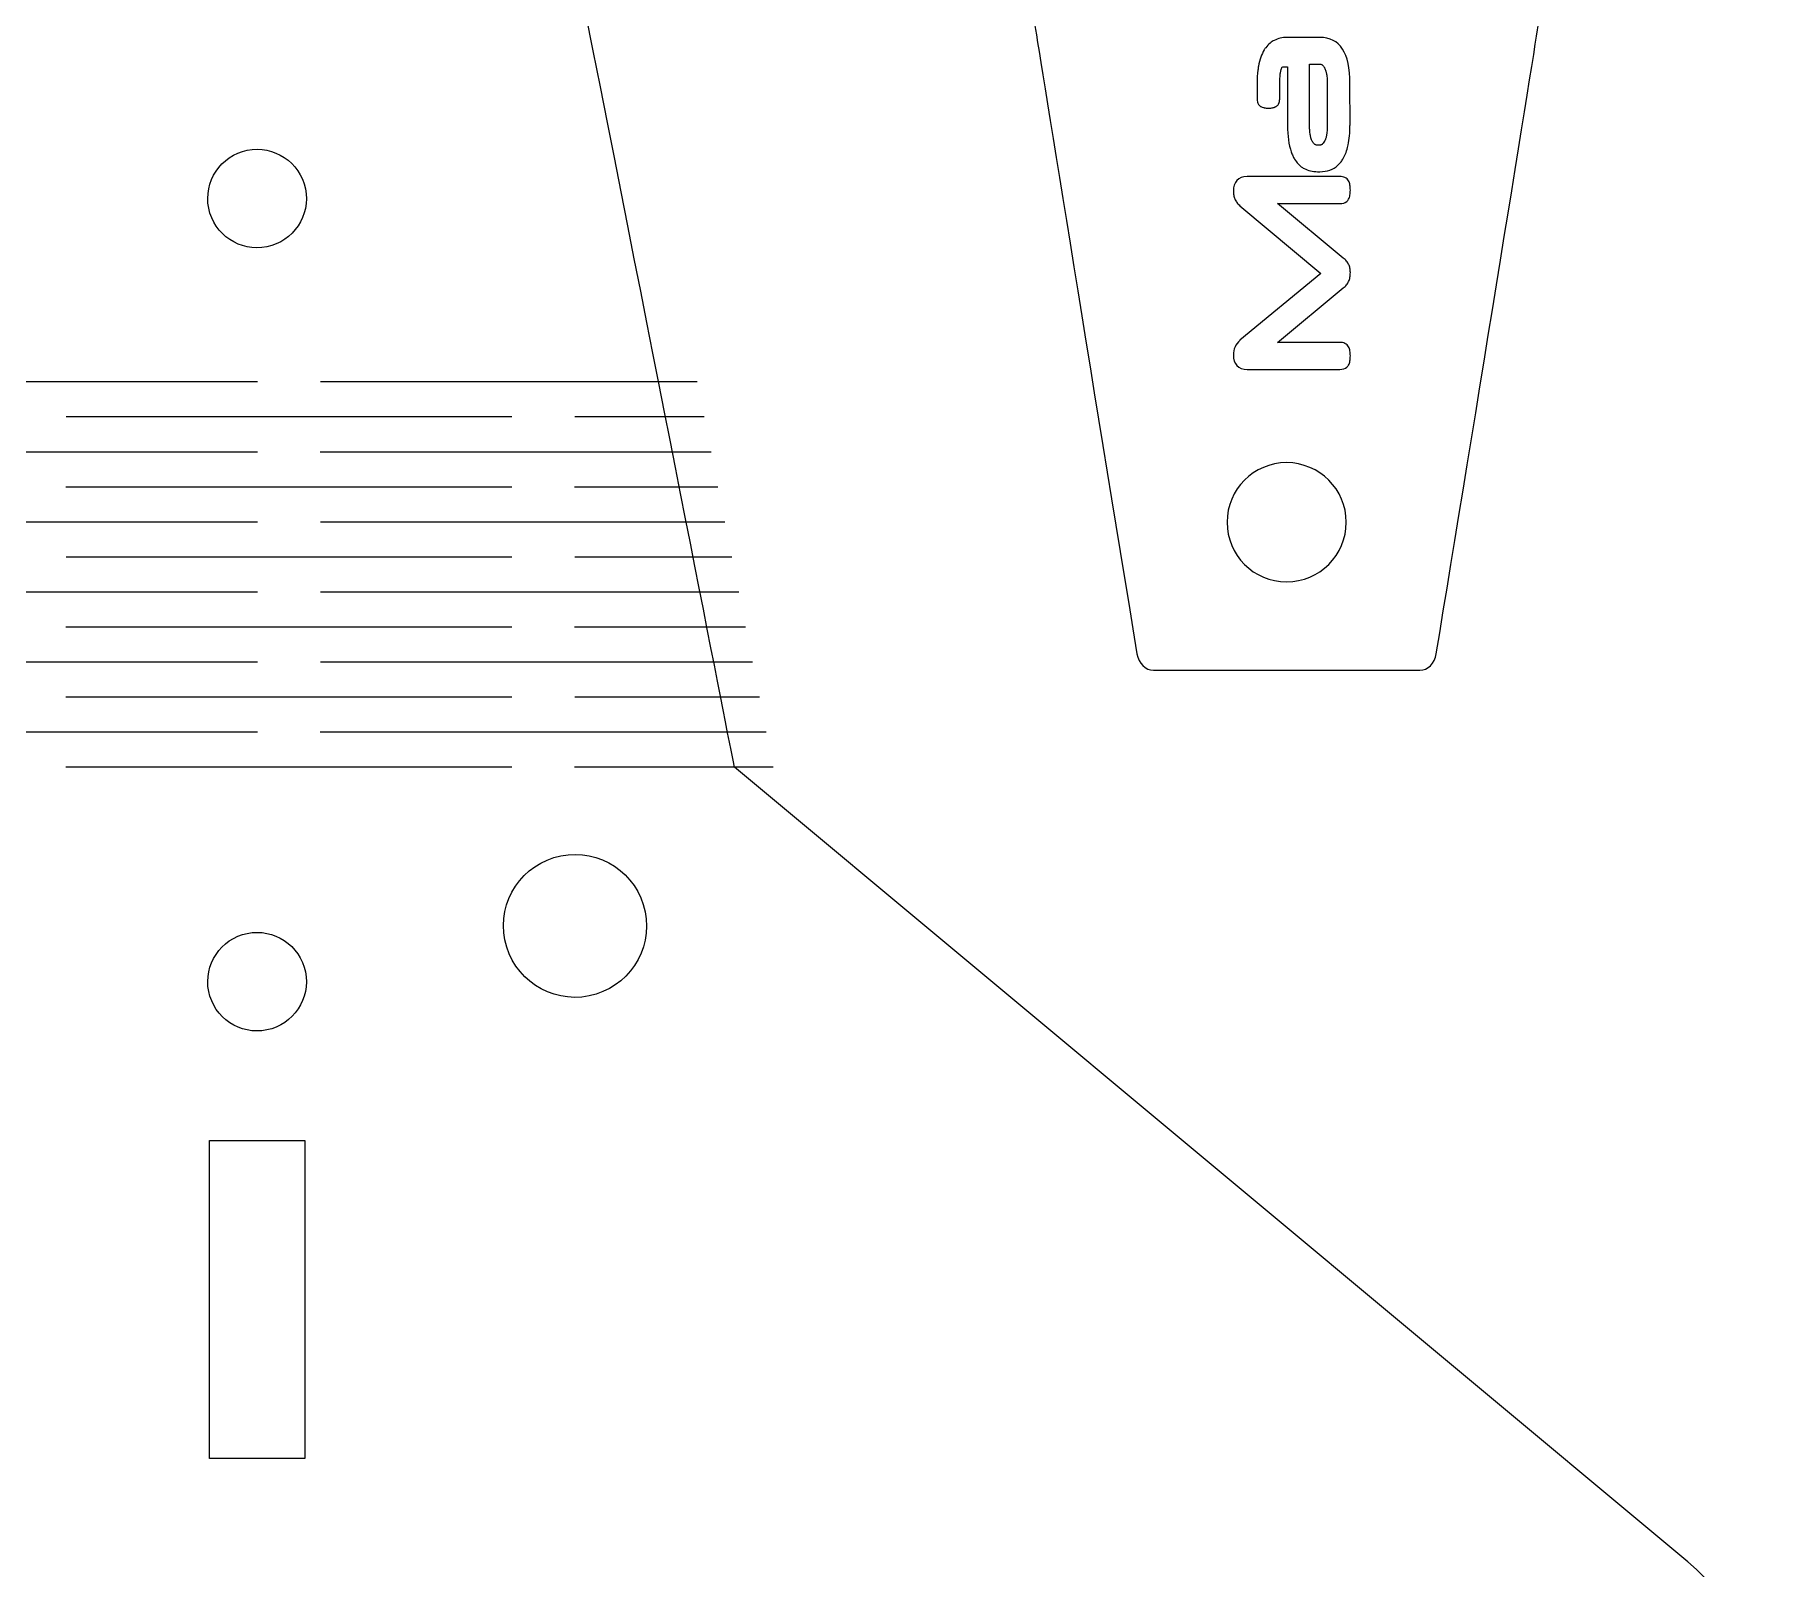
# Model space of a CAD drawing. Header units: inches. Extents: x -5.8 to 5.8, y -5.8 to 5.8.
# Drawn here: x 3.611 to 5.75, y 2.276 to 4.175 of the extents above; entities that cross this region are included whole.
import ezdxf

# ---------------------------------------------------------------- set-up
doc = ezdxf.new("R2010")
doc.units = ezdxf.units.IN
doc.header["$MEASUREMENT"] = 0
doc.layers.add('VIEW_HATCHES', color=7, linetype='Continuous')

msp = doc.modelspace()

# ---------------------------------------------------------------- linework, layer by layer
at = {"layer": 'VIEW_HATCHES', "color": 4, "lineweight": 5}
for points in [[(2.1138, 0.9065), (2.1138, 0.9065), (0.9333, 1.8903), (0.9333, 1.8903), (0.9333, 1.8903), (0.8749, 1.9389), (0.841, 2.0109), (0.841, 2.0869), (0.841, 2.0869), (0.8409, 2.1629), (0.875, 2.2353), (0.9333, 2.284), (0.9333, 2.284), (0.9333, 2.284), (2.1138, 3.2677), (2.1138, 3.2677), (2.1138, 3.2677), (2.1138, 3.2677), (2.1138, 3.2677), (2.1138, 3.2677), (2.1138, 3.2677), (2.12, 3.2983), (2.4253, 4.8512), (2.5938, 5.6868), (2.5938, 5.6868), (2.6012, 5.7236), (2.6335, 5.75), (2.671, 5.75), (2.671, 5.75), (2.671, 5.75), (3.92, 5.75), (3.92, 5.75), (3.92, 5.75), (3.9575, 5.75), (3.9898, 5.7235), (3.9972, 5.6868), (3.9972, 5.6868), (4.2007, 4.6773), (4.471, 3.2983), (4.4772, 3.2677), (4.4772, 3.2677), (4.4772, 3.2677), (4.4772, 3.2677), (4.4772, 3.2677), (4.4772, 3.2677), (4.4772, 3.2677), (5.6577, 2.284), (5.6577, 2.284), (5.6577, 2.284), (5.7161, 2.2354), (5.7499, 2.1633), (5.75, 2.0874), (5.75, 2.0874), (5.7501, 2.0114), (5.716, 1.939), (5.6577, 1.8903), (5.6577, 1.8903), (5.6577, 1.8903), (4.4772, 0.9065), (4.4772, 0.9065), (4.4772, 0.9065), (4.4772, 0.9065), (4.4772, 0.9065), (4.4772, 0.9065), (4.4772, 0.9065), (4.471, 0.8759), (4.1554, -0.7278), (3.9972, -1.5126), (3.9972, -1.5126), (3.9898, -1.5493), (3.9575, -1.5757), (3.92, -1.5757), (3.92, -1.5757), (3.92, -1.5757), (2.6709, -1.5757), (2.6709, -1.5757), (2.6709, -1.5757), (2.6335, -1.5757), (2.6012, -1.5493), (2.5938, -1.5126), (2.5938, -1.5126), (2.3902, -0.5031), (2.1199, 0.8759), (2.1138, 0.9065), (2.1138, 0.9065), (2.1138, 0.9065), (2.1138, 0.9065), (2.1138, 0.9065)], [(5.4729, 4.9496), (5.4729, 4.9496), (5.7256, 4.6324), (5.7256, 4.6324), (5.7256, 4.6324), (5.7411, 4.6167), (5.75, 4.5935), (5.75, 4.5689), (5.75, 4.5689), (5.75, 4.5444), (5.741, 4.5211), (5.7256, 4.5054), (5.7256, 4.5054), (5.7256, 4.5054), (5.4729, 4.1882), (5.4729, 4.1882), (5.4729, 4.1882), (5.4729, 4.1882), (5.4729, 4.1882), (5.4729, 4.1882), (5.4729, 4.1882), (5.4713, 4.1783), (5.3907, 3.6776), (5.3462, 3.4082), (5.3462, 3.4082), (5.3442, 3.3963), (5.3357, 3.3878), (5.3258, 3.3878), (5.3258, 3.3878), (5.3258, 3.3878), (4.996, 3.3878), (4.996, 3.3878), (4.996, 3.3878), (4.9861, 3.3878), (4.9776, 3.3964), (4.9756, 3.4082), (4.9756, 3.4082), (4.9219, 3.7337), (4.8505, 4.1784), (4.8489, 4.1882), (4.8489, 4.1882), (4.8489, 4.1882), (4.8489, 4.1882), (4.8489, 4.1882), (4.8489, 4.1882), (4.8489, 4.1882), (4.5968, 4.5054), (4.5968, 4.5054), (4.5968, 4.5054), (4.5814, 4.5211), (4.5725, 4.5443), (4.5724, 4.5689), (4.5724, 4.5689), (4.5724, 4.5934), (4.5814, 4.6167), (4.5968, 4.6324), (4.5968, 4.6324), (4.5968, 4.6324), (4.8489, 4.9496), (4.8489, 4.9496), (4.8489, 4.9496), (4.8489, 4.9496), (4.8489, 4.9496), (4.8489, 4.9496), (4.8489, 4.9496), (4.8505, 4.9595), (4.9339, 5.4766), (4.9756, 5.7296), (4.9756, 5.7296), (4.9776, 5.7415), (4.9861, 5.75), (4.996, 5.75), (4.996, 5.75), (4.996, 5.75), (5.3258, 5.75), (5.3258, 5.75), (5.3258, 5.75), (5.3357, 5.75), (5.3442, 5.7414), (5.3462, 5.7296), (5.3462, 5.7296), (5.3999, 5.4041), (5.4713, 4.9594), (5.4729, 4.9496), (5.4729, 4.9496), (5.4729, 4.9496), (5.4729, 4.9496), (5.4729, 4.9496)]]:
    msp.add_open_spline(points, degree=3, knots=[0, 0, 0, 0, 0.045455, 0.045455, 0.045455, 0.045455, 0.090909, 0.090909, 0.090909, 0.090909, 0.136364, 0.136364, 0.136364, 0.136364, 0.181818, 0.181818, 0.181818, 0.181818, 0.227273, 0.227273, 0.227273, 0.227273, 0.272727, 0.272727, 0.272727, 0.272727, 0.318182, 0.318182, 0.318182, 0.318182, 0.363636, 0.363636, 0.363636, 0.363636, 0.409091, 0.409091, 0.409091, 0.409091, 0.454545, 0.454545, 0.454545, 0.454545, 0.5, 0.5, 0.5, 0.5, 0.545455, 0.545455, 0.545455, 0.545455, 0.590909, 0.590909, 0.590909, 0.590909, 0.636364, 0.636364, 0.636364, 0.636364, 0.681818, 0.681818, 0.681818, 0.681818, 0.727273, 0.727273, 0.727273, 0.727273, 0.772727, 0.772727, 0.772727, 0.772727, 0.818182, 0.818182, 0.818182, 0.818182, 0.863636, 0.863636, 0.863636, 0.863636, 0.909091, 0.909091, 0.909091, 0.909091, 0.954545, 0.954545, 0.954545, 0.954545, 1, 1, 1, 1], dxfattribs=at)
at = {"layer": 'VIEW_HATCHES', "color": 3, "lineweight": 5}
for points, knots in [([(5.2393, 4.0625), (5.2393, 4.0534), (5.2386, 4.0453), (5.2371, 4.0384), (5.2371, 4.0384), (5.2369, 4.0372), (5.2366, 4.0361), (5.2364, 4.035), (5.2364, 4.035), (5.2349, 4.0295), (5.233, 4.0247), (5.2305, 4.0207), (5.2305, 4.0207), (5.2305, 4.0207), (5.2305, 4.0206), (5.2305, 4.0206), (5.2305, 4.0206), (5.2305, 4.0206), (5.2305, 4.0206), (5.2305, 4.0206), (5.2305, 4.0206), (5.2296, 4.0192), (5.2287, 4.0179), (5.2277, 4.0166), (5.2277, 4.0166), (5.2267, 4.0154), (5.2256, 4.0143), (5.2245, 4.0132), (5.2245, 4.0132), (5.2245, 4.0132), (5.2245, 4.0132), (5.2245, 4.0132), (5.2245, 4.0132), (5.2186, 4.0079), (5.2112, 4.0052), (5.2022, 4.0052), (5.2022, 4.0052), (5.2022, 4.0052), (5.2019, 4.0052), (5.2019, 4.0052), (5.2019, 4.0052), (5.2019, 4.0052), (5.2019, 4.0052), (5.2019, 4.0052), (5.2019, 4.0052), (5.2019, 4.0052), (5.1995, 4.0052), (5.1995, 4.0052), (5.1995, 4.0052), (5.1995, 4.0052), (5.1995, 4.0052), (5.1995, 4.0052), (5.1995, 4.0052), (5.1995, 4.0052), (5.1992, 4.0052), (5.1992, 4.0052), (5.1992, 4.0052), (5.1992, 4.0052), (5.1992, 4.0052), (5.1992, 4.0052), (5.1992, 4.0052), (5.1992, 4.0052), (5.1992, 4.0052), (5.1992, 4.0052), (5.1992, 4.0052), (5.1929, 4.0052), (5.1874, 4.0065), (5.1827, 4.0091), (5.1827, 4.0091), (5.1819, 4.0095), (5.1811, 4.0099), (5.1804, 4.0104), (5.1804, 4.0104), (5.1767, 4.0129), (5.1735, 4.0163), (5.1708, 4.0206), (5.1708, 4.0206), (5.1708, 4.0206), (5.1708, 4.0206), (5.1708, 4.0206), (5.1708, 4.0206), (5.1708, 4.0206), (5.1708, 4.0207), (5.1708, 4.0207), (5.1708, 4.0207), (5.17, 4.022), (5.1692, 4.0234), (5.1685, 4.025), (5.1685, 4.025), (5.1685, 4.025), (5.1685, 4.025), (5.1685, 4.025), (5.1685, 4.025), (5.1678, 4.0265), (5.1672, 4.0281), (5.1666, 4.0298), (5.1666, 4.0298), (5.1636, 4.0384), (5.162, 4.0493), (5.162, 4.0625), (5.162, 4.0625), (5.162, 4.0625), (5.162, 4.0625), (5.162, 4.0625), (5.162, 4.0625), (5.162, 4.0625), (5.162, 4.0628), (5.162, 4.0628), (5.162, 4.0628), (5.162, 4.0628), (5.162, 4.1352), (5.162, 4.1352), (5.162, 4.1352), (5.162, 4.1352), (5.1564, 4.1352), (5.1564, 4.1352), (5.1564, 4.1352), (5.1564, 4.1352), (5.1564, 4.1352), (5.1564, 4.1352), (5.1564, 4.1352), (5.1564, 4.1352), (5.1564, 4.1352), (5.1564, 4.1352), (5.1564, 4.1352), (5.1563, 4.1352), (5.1563, 4.1352), (5.1563, 4.1351), (5.1563, 4.1351), (5.1562, 4.1351), (5.1561, 4.1351), (5.1561, 4.135), (5.1561, 4.135), (5.1561, 4.135), (5.1561, 4.135), (5.1561, 4.135), (5.1561, 4.135), (5.1557, 4.1348), (5.1552, 4.1344), (5.1551, 4.1342), (5.1551, 4.1342), (5.1551, 4.1342), (5.155, 4.134), (5.155, 4.134), (5.155, 4.134), (5.155, 4.134), (5.155, 4.134), (5.155, 4.134), (5.155, 4.134), (5.155, 4.134), (5.155, 4.1339), (5.155, 4.1339), (5.155, 4.1339), (5.155, 4.1339), (5.155, 4.1339), (5.155, 4.1339), (5.155, 4.1339), (5.155, 4.1339), (5.1549, 4.1337), (5.1549, 4.1337), (5.1549, 4.1337), (5.1549, 4.1337), (5.1549, 4.1337), (5.1549, 4.1337), (5.1549, 4.1337), (5.1547, 4.1333), (5.1546, 4.1329), (5.1544, 4.1325), (5.1544, 4.1325), (5.1544, 4.1325), (5.1544, 4.1325), (5.1544, 4.1325), (5.1544, 4.1325), (5.1544, 4.1325), (5.1544, 4.1324), (5.1544, 4.1324), (5.1544, 4.1324), (5.1544, 4.1324), (5.1544, 4.1324), (5.1544, 4.1324), (5.1544, 4.1324), (5.1544, 4.1324), (5.1543, 4.1322), (5.1543, 4.1322), (5.1543, 4.1322), (5.1543, 4.1322), (5.1543, 4.1319), (5.1543, 4.1319), (5.1543, 4.1319), (5.1541, 4.1315), (5.154, 4.1309), (5.1538, 4.1303), (5.1538, 4.1303), (5.1538, 4.1303), (5.1538, 4.1303), (5.1538, 4.1303), (5.1538, 4.1303), (5.1537, 4.1297), (5.1536, 4.1291), (5.1534, 4.1284), (5.1534, 4.1284), (5.1533, 4.1278), (5.1532, 4.1271), (5.1531, 4.1264), (5.1531, 4.1264), (5.1526, 4.1227), (5.1524, 4.1183), (5.1524, 4.1131), (5.1524, 4.1131), (5.1524, 4.1131), (5.1524, 4.0954), (5.1524, 4.0954), (5.1524, 4.0954), (5.1524, 4.0954), (5.1524, 4.0951), (5.1524, 4.0951), (5.1524, 4.0951), (5.1524, 4.0951), (5.1524, 4.0951), (5.1524, 4.0951), (5.1524, 4.0951), (5.1523, 4.093), (5.1519, 4.0911), (5.1512, 4.0896), (5.1512, 4.0896), (5.1512, 4.0896), (5.1512, 4.0896), (5.1512, 4.0896), (5.1512, 4.0896), (5.1511, 4.0893), (5.1509, 4.0891), (5.1508, 4.0888), (5.1508, 4.0888), (5.1508, 4.0888), (5.1508, 4.0888), (5.1508, 4.0888), (5.1508, 4.0888), (5.1501, 4.0877), (5.1492, 4.0867), (5.148, 4.086), (5.148, 4.086), (5.148, 4.086), (5.148, 4.086), (5.148, 4.086), (5.148, 4.086), (5.148, 4.086), (5.1477, 4.0859), (5.1477, 4.0859), (5.1477, 4.0859), (5.1477, 4.0859), (5.1477, 4.0858), (5.1477, 4.0858), (5.1477, 4.0858), (5.1477, 4.0858), (5.1477, 4.0858), (5.1477, 4.0858), (5.1477, 4.0858), (5.1477, 4.0858), (5.1477, 4.0858), (5.1477, 4.0858), (5.1477, 4.0858), (5.1477, 4.0858), (5.1475, 4.0857), (5.1475, 4.0857), (5.1475, 4.0857), (5.1475, 4.0857), (5.1475, 4.0857), (5.1475, 4.0857), (5.1475, 4.0857), (5.1475, 4.0857), (5.1475, 4.0857), (5.1475, 4.0857), (5.1475, 4.0857), (5.1475, 4.0857), (5.1473, 4.0856), (5.1473, 4.0856), (5.1473, 4.0856), (5.1473, 4.0856), (5.1473, 4.0856), (5.1473, 4.0856), (5.1473, 4.0856), (5.147, 4.0855), (5.1467, 4.0854), (5.1465, 4.0853), (5.1465, 4.0853), (5.1465, 4.0853), (5.1465, 4.0853), (5.1465, 4.0853), (5.1465, 4.0853), (5.1465, 4.0853), (5.1465, 4.0852), (5.1465, 4.0852), (5.1465, 4.0852), (5.1465, 4.0852), (5.1465, 4.0852), (5.1465, 4.0852), (5.1465, 4.0852), (5.1465, 4.0852), (5.1464, 4.0852), (5.1464, 4.0852), (5.1464, 4.0852), (5.1464, 4.0852), (5.1463, 4.0852), (5.1463, 4.0852), (5.1463, 4.0852), (5.1463, 4.0852), (5.1462, 4.0851), (5.1462, 4.0851), (5.1462, 4.0851), (5.1462, 4.0851), (5.1462, 4.0851), (5.1462, 4.0851), (5.1462, 4.0851), (5.1459, 4.085), (5.1456, 4.0849), (5.1453, 4.0848), (5.1453, 4.0848), (5.1453, 4.0848), (5.1453, 4.0848), (5.1453, 4.0848), (5.1453, 4.0848), (5.1453, 4.0848), (5.1453, 4.0848), (5.1453, 4.0848), (5.1453, 4.0848), (5.1453, 4.0848), (5.1453, 4.0848), (5.1453, 4.0848), (5.1453, 4.0848), (5.145, 4.0847), (5.1447, 4.0846), (5.1444, 4.0846), (5.1444, 4.0846), (5.1442, 4.0845), (5.1439, 4.0844), (5.1436, 4.0844), (5.1436, 4.0844), (5.1421, 4.0841), (5.1404, 4.0839), (5.1384, 4.0839), (5.1384, 4.0839), (5.1384, 4.0839), (5.1384, 4.0839), (5.1384, 4.0839), (5.1384, 4.0839), (5.1384, 4.0839), (5.1384, 4.0839), (5.1384, 4.0839), (5.1384, 4.0839), (5.1364, 4.0839), (5.1346, 4.0841), (5.1331, 4.0844), (5.1331, 4.0844), (5.1328, 4.0845), (5.1325, 4.0845), (5.1323, 4.0846), (5.1323, 4.0846), (5.131, 4.0849), (5.1299, 4.0853), (5.129, 4.0858), (5.129, 4.0858), (5.129, 4.0858), (5.129, 4.0858), (5.129, 4.0858), (5.129, 4.0858), (5.129, 4.0858), (5.129, 4.0858), (5.129, 4.0858), (5.129, 4.0858), (5.1287, 4.086), (5.1285, 4.0861), (5.1283, 4.0863), (5.1283, 4.0863), (5.1281, 4.0864), (5.1279, 4.0866), (5.1277, 4.0868), (5.1277, 4.0868), (5.1277, 4.0868), (5.1277, 4.0868), (5.1277, 4.0868), (5.1277, 4.0868), (5.1266, 4.0876), (5.1258, 4.0888), (5.1252, 4.0901), (5.1252, 4.0901), (5.1252, 4.0901), (5.1252, 4.0901), (5.1252, 4.0901), (5.1252, 4.0901), (5.1252, 4.0901), (5.1252, 4.0901), (5.1252, 4.0901), (5.1252, 4.0901), (5.1252, 4.0904), (5.1251, 4.0906), (5.125, 4.0908), (5.125, 4.0908), (5.1249, 4.091), (5.1249, 4.0912), (5.1248, 4.0915), (5.1248, 4.0915), (5.1245, 4.0926), (5.1243, 4.0938), (5.1243, 4.0951), (5.1243, 4.0951), (5.1243, 4.0951), (5.1243, 4.0951), (5.1243, 4.0951), (5.1243, 4.0951), (5.1243, 4.0951), (5.1243, 4.0954), (5.1243, 4.0954), (5.1243, 4.0954), (5.1243, 4.0954), (5.1243, 4.1138), (5.1243, 4.1138), (5.1243, 4.1138), (5.1243, 4.1138), (5.1243, 4.1138), (5.1243, 4.1138), (5.1243, 4.1138), (5.1243, 4.1138), (5.1243, 4.1141), (5.1243, 4.1141), (5.1243, 4.1141), (5.1243, 4.1141), (5.1243, 4.1141), (5.1243, 4.1141), (5.1243, 4.1141), (5.1243, 4.1202), (5.1247, 4.1258), (5.1253, 4.1309), (5.1253, 4.1309), (5.1255, 4.1326), (5.1258, 4.1342), (5.126, 4.1358), (5.126, 4.1358), (5.1275, 4.1439), (5.1299, 4.1506), (5.1331, 4.156), (5.1331, 4.156), (5.1331, 4.156), (5.1331, 4.156), (5.1331, 4.156), (5.1331, 4.156), (5.1331, 4.156), (5.1331, 4.156), (5.1331, 4.156), (5.1331, 4.156), (5.1334, 4.1565), (5.1337, 4.1569), (5.134, 4.1574), (5.134, 4.1574), (5.1343, 4.1578), (5.1347, 4.1583), (5.135, 4.1587), (5.135, 4.1587), (5.1366, 4.1609), (5.1385, 4.1628), (5.1405, 4.1645), (5.1405, 4.1645), (5.1405, 4.1645), (5.1405, 4.1645), (5.1405, 4.1645), (5.1405, 4.1645), (5.1405, 4.1645), (5.1405, 4.1645), (5.1405, 4.1645), (5.1405, 4.1645), (5.1405, 4.1645), (5.1405, 4.1645), (5.1405, 4.1645), (5.1405, 4.1645), (5.1413, 4.1651), (5.1421, 4.1657), (5.143, 4.1663), (5.143, 4.1663), (5.1438, 4.1669), (5.1447, 4.1674), (5.1456, 4.1678), (5.1456, 4.1678), (5.1502, 4.1702), (5.1555, 4.1714), (5.1615, 4.1714), (5.1615, 4.1714), (5.1615, 4.1714), (5.2022, 4.1714), (5.2022, 4.1714), (5.2022, 4.1714), (5.2269, 4.1714), (5.2393, 4.1523), (5.2393, 4.1141), (5.2393, 4.1141), (5.2393, 4.1141), (5.2393, 4.1141), (5.2393, 4.1141), (5.2393, 4.1141), (5.2393, 4.1141), (5.2393, 4.1138), (5.2393, 4.1138), (5.2393, 4.1138), (5.2393, 4.1138), (5.2394, 4.0628), (5.2394, 4.0628), (5.2394, 4.0628), (5.2394, 4.0628), (5.2394, 4.0625), (5.2394, 4.0625), (5.2394, 4.0625), (5.2394, 4.0625), (5.2393, 4.0625), (5.2393, 4.0625)], [0, 0, 0, 0, 0.007812, 0.007812, 0.007812, 0.007812, 0.015625, 0.015625, 0.015625, 0.015625, 0.023438, 0.023438, 0.023438, 0.023438, 0.03125, 0.03125, 0.03125, 0.03125, 0.039062, 0.039062, 0.039062, 0.039062, 0.046875, 0.046875, 0.046875, 0.046875, 0.054688, 0.054688, 0.054688, 0.054688, 0.0625, 0.0625, 0.0625, 0.0625, 0.070312, 0.070312, 0.070312, 0.070312, 0.078125, 0.078125, 0.078125, 0.078125, 0.085938, 0.085938, 0.085938, 0.085938, 0.09375, 0.09375, 0.09375, 0.09375, 0.101562, 0.101562, 0.101562, 0.101562, 0.109375, 0.109375, 0.109375, 0.109375, 0.117188, 0.117188, 0.117188, 0.117188, 0.125, 0.125, 0.125, 0.125, 0.132812, 0.132812, 0.132812, 0.132812, 0.140625, 0.140625, 0.140625, 0.140625, 0.148438, 0.148438, 0.148438, 0.148438, 0.15625, 0.15625, 0.15625, 0.15625, 0.164062, 0.164062, 0.164062, 0.164062, 0.171875, 0.171875, 0.171875, 0.171875, 0.179688, 0.179688, 0.179688, 0.179688, 0.1875, 0.1875, 0.1875, 0.1875, 0.195312, 0.195312, 0.195312, 0.195312, 0.203125, 0.203125, 0.203125, 0.203125, 0.210938, 0.210938, 0.210938, 0.210938, 0.21875, 0.21875, 0.21875, 0.21875, 0.226562, 0.226562, 0.226562, 0.226562, 0.234375, 0.234375, 0.234375, 0.234375, 0.242188, 0.242188, 0.242188, 0.242188, 0.25, 0.25, 0.25, 0.25, 0.257812, 0.257812, 0.257812, 0.257812, 0.265625, 0.265625, 0.265625, 0.265625, 0.273438, 0.273438, 0.273438, 0.273438, 0.28125, 0.28125, 0.28125, 0.28125, 0.289062, 0.289062, 0.289062, 0.289062, 0.296875, 0.296875, 0.296875, 0.296875, 0.304688, 0.304688, 0.304688, 0.304688, 0.3125, 0.3125, 0.3125, 0.3125, 0.320312, 0.320312, 0.320312, 0.320312, 0.328125, 0.328125, 0.328125, 0.328125, 0.335938, 0.335938, 0.335938, 0.335938, 0.34375, 0.34375, 0.34375, 0.34375, 0.351562, 0.351562, 0.351562, 0.351562, 0.359375, 0.359375, 0.359375, 0.359375, 0.367188, 0.367188, 0.367188, 0.367188, 0.375, 0.375, 0.375, 0.375, 0.382812, 0.382812, 0.382812, 0.382812, 0.390625, 0.390625, 0.390625, 0.390625, 0.398438, 0.398438, 0.398438, 0.398438, 0.40625, 0.40625, 0.40625, 0.40625, 0.414062, 0.414062, 0.414062, 0.414062, 0.421875, 0.421875, 0.421875, 0.421875, 0.429688, 0.429688, 0.429688, 0.429688, 0.4375, 0.4375, 0.4375, 0.4375, 0.445312, 0.445312, 0.445312, 0.445312, 0.453125, 0.453125, 0.453125, 0.453125, 0.460938, 0.460938, 0.460938, 0.460938, 0.46875, 0.46875, 0.46875, 0.46875, 0.476562, 0.476562, 0.476562, 0.476562, 0.484375, 0.484375, 0.484375, 0.484375, 0.492188, 0.492188, 0.492188, 0.492188, 0.5, 0.5, 0.5, 0.5, 0.507812, 0.507812, 0.507812, 0.507812, 0.515625, 0.515625, 0.515625, 0.515625, 0.523438, 0.523438, 0.523438, 0.523438, 0.53125, 0.53125, 0.53125, 0.53125, 0.539062, 0.539062, 0.539062, 0.539062, 0.546875, 0.546875, 0.546875, 0.546875, 0.554688, 0.554688, 0.554688, 0.554688, 0.5625, 0.5625, 0.5625, 0.5625, 0.570312, 0.570312, 0.570312, 0.570312, 0.578125, 0.578125, 0.578125, 0.578125, 0.585938, 0.585938, 0.585938, 0.585938, 0.59375, 0.59375, 0.59375, 0.59375, 0.601562, 0.601562, 0.601562, 0.601562, 0.609375, 0.609375, 0.609375, 0.609375, 0.617188, 0.617188, 0.617188, 0.617188, 0.625, 0.625, 0.625, 0.625, 0.632812, 0.632812, 0.632812, 0.632812, 0.640625, 0.640625, 0.640625, 0.640625, 0.648438, 0.648438, 0.648438, 0.648438, 0.65625, 0.65625, 0.65625, 0.65625, 0.664062, 0.664062, 0.664062, 0.664062, 0.671875, 0.671875, 0.671875, 0.671875, 0.679688, 0.679688, 0.679688, 0.679688, 0.6875, 0.6875, 0.6875, 0.6875, 0.695312, 0.695312, 0.695312, 0.695312, 0.703125, 0.703125, 0.703125, 0.703125, 0.710938, 0.710938, 0.710938, 0.710938, 0.71875, 0.71875, 0.71875, 0.71875, 0.726562, 0.726562, 0.726562, 0.726562, 0.734375, 0.734375, 0.734375, 0.734375, 0.742188, 0.742188, 0.742188, 0.742188, 0.75, 0.75, 0.75, 0.75, 0.757812, 0.757812, 0.757812, 0.757812, 0.765625, 0.765625, 0.765625, 0.765625, 0.773438, 0.773438, 0.773438, 0.773438, 0.78125, 0.78125, 0.78125, 0.78125, 0.789062, 0.789062, 0.789062, 0.789062, 0.796875, 0.796875, 0.796875, 0.796875, 0.804688, 0.804688, 0.804688, 0.804688, 0.8125, 0.8125, 0.8125, 0.8125, 0.820312, 0.820312, 0.820312, 0.820312, 0.828125, 0.828125, 0.828125, 0.828125, 0.835938, 0.835938, 0.835938, 0.835938, 0.84375, 0.84375, 0.84375, 0.84375, 0.851562, 0.851562, 0.851562, 0.851562, 0.859375, 0.859375, 0.859375, 0.859375, 0.867188, 0.867188, 0.867188, 0.867188, 0.875, 0.875, 0.875, 0.875, 0.882812, 0.882812, 0.882812, 0.882812, 0.890625, 0.890625, 0.890625, 0.890625, 0.898438, 0.898438, 0.898438, 0.898438, 0.90625, 0.90625, 0.90625, 0.90625, 0.914062, 0.914062, 0.914062, 0.914062, 0.921875, 0.921875, 0.921875, 0.921875, 0.929688, 0.929688, 0.929688, 0.929688, 0.9375, 0.9375, 0.9375, 0.9375, 0.945312, 0.945312, 0.945312, 0.945312, 0.953125, 0.953125, 0.953125, 0.953125, 0.960938, 0.960938, 0.960938, 0.960938, 0.96875, 0.96875, 0.96875, 0.96875, 0.976562, 0.976562, 0.976562, 0.976562, 0.984375, 0.984375, 0.984375, 0.984375, 0.992188, 0.992188, 0.992188, 0.992188, 1, 1, 1, 1]), ([(5.2113, 4.1131), (5.2113, 4.1131), (5.2113, 4.1131), (5.2113, 4.1131), (5.2113, 4.1131), (5.2113, 4.1131), (5.2113, 4.1134), (5.2113, 4.1134), (5.2113, 4.1134), (5.2113, 4.1134), (5.2113, 4.1134), (5.2113, 4.1134), (5.2113, 4.1134), (5.2113, 4.1153), (5.2112, 4.117), (5.2111, 4.1187), (5.2111, 4.1187), (5.2111, 4.1187), (5.2111, 4.1187), (5.2111, 4.1187), (5.2111, 4.1187), (5.2111, 4.1191), (5.2111, 4.1196), (5.2111, 4.12), (5.2111, 4.12), (5.2109, 4.1221), (5.2107, 4.1241), (5.2103, 4.1259), (5.2103, 4.1259), (5.2103, 4.1259), (5.2103, 4.1259), (5.2103, 4.1259), (5.2103, 4.1259), (5.2103, 4.1259), (5.2103, 4.1261), (5.2103, 4.1261), (5.2103, 4.1261), (5.2103, 4.1261), (5.2103, 4.1264), (5.2103, 4.1264), (5.2103, 4.1264), (5.2102, 4.1268), (5.2101, 4.1271), (5.21, 4.1275), (5.21, 4.1275), (5.21, 4.1275), (5.21, 4.1275), (5.21, 4.1275), (5.21, 4.1275), (5.21, 4.1275), (5.21, 4.1275), (5.21, 4.1275), (5.21, 4.1275), (5.21, 4.1275), (5.21, 4.1275), (5.21, 4.1275), (5.21, 4.1275), (5.2099, 4.1279), (5.2099, 4.1282), (5.2098, 4.1286), (5.2098, 4.1286), (5.2097, 4.1289), (5.2096, 4.1292), (5.2095, 4.1296), (5.2095, 4.1296), (5.209, 4.1312), (5.2085, 4.1326), (5.2079, 4.1337), (5.2079, 4.1337), (5.2079, 4.1337), (5.2079, 4.1337), (5.2079, 4.1337), (5.2079, 4.1337), (5.2079, 4.1337), (5.2079, 4.1337), (5.2079, 4.1337), (5.2079, 4.1337), (5.2077, 4.1339), (5.2076, 4.1342), (5.2074, 4.1344), (5.2074, 4.1344), (5.2073, 4.1347), (5.2071, 4.1349), (5.207, 4.1351), (5.207, 4.1351), (5.2062, 4.1362), (5.2055, 4.137), (5.2047, 4.1376), (5.2047, 4.1376), (5.2047, 4.1376), (5.2044, 4.1378), (5.2044, 4.1378), (5.2044, 4.1378), (5.2044, 4.1378), (5.2043, 4.1379), (5.2043, 4.1379), (5.2043, 4.1379), (5.2042, 4.1379), (5.2041, 4.138), (5.204, 4.138), (5.204, 4.138), (5.2034, 4.1383), (5.2028, 4.1385), (5.2022, 4.1385), (5.2022, 4.1385), (5.2022, 4.1385), (5.1893, 4.1385), (5.1893, 4.1385), (5.1893, 4.1385), (5.1893, 4.1385), (5.1893, 4.0636), (5.1893, 4.0636), (5.1893, 4.0636), (5.1893, 4.0636), (5.1893, 4.0635), (5.1893, 4.0635), (5.1893, 4.0635), (5.1893, 4.0635), (5.1893, 4.0632), (5.1893, 4.0632), (5.1893, 4.0632), (5.1893, 4.0632), (5.1893, 4.0632), (5.1893, 4.0632), (5.1893, 4.0632), (5.1893, 4.0614), (5.1894, 4.0596), (5.1894, 4.0579), (5.1894, 4.0579), (5.1895, 4.0575), (5.1895, 4.0571), (5.1895, 4.0566), (5.1895, 4.0566), (5.1897, 4.0545), (5.1899, 4.0525), (5.1902, 4.0507), (5.1902, 4.0507), (5.1902, 4.0507), (5.1902, 4.0507), (5.1902, 4.0507), (5.1902, 4.0507), (5.1902, 4.0507), (5.1903, 4.0505), (5.1903, 4.0505), (5.1903, 4.0505), (5.1903, 4.0505), (5.1903, 4.0505), (5.1903, 4.0505), (5.1903, 4.0505), (5.1903, 4.0505), (5.1903, 4.0502), (5.1903, 4.0502), (5.1903, 4.0502), (5.1904, 4.0498), (5.1905, 4.0495), (5.1905, 4.0491), (5.1905, 4.0491), (5.1905, 4.0491), (5.1905, 4.0491), (5.1905, 4.0491), (5.1905, 4.0491), (5.1906, 4.0487), (5.1907, 4.0484), (5.1908, 4.0481), (5.1908, 4.0481), (5.1908, 4.0481), (5.1908, 4.048), (5.1908, 4.048), (5.1908, 4.048), (5.1909, 4.0477), (5.1909, 4.0474), (5.191, 4.0471), (5.191, 4.0471), (5.1915, 4.0454), (5.192, 4.044), (5.1927, 4.0429), (5.1927, 4.0429), (5.1927, 4.0429), (5.1927, 4.0429), (5.1927, 4.0429), (5.1927, 4.0429), (5.1927, 4.0429), (5.1927, 4.0429), (5.1927, 4.0429), (5.1927, 4.0429), (5.1927, 4.0429), (5.1927, 4.0429), (5.1927, 4.0429), (5.1927, 4.0429), (5.1927, 4.0429), (5.1929, 4.0425), (5.1929, 4.0425), (5.1929, 4.0425), (5.1929, 4.0425), (5.1931, 4.0421), (5.1931, 4.0421), (5.1931, 4.0421), (5.1935, 4.0415), (5.1939, 4.0409), (5.1943, 4.0405), (5.1943, 4.0405), (5.1943, 4.0405), (5.1943, 4.0405), (5.1943, 4.0405), (5.1943, 4.0405), (5.1943, 4.0405), (5.1943, 4.0405), (5.1943, 4.0405), (5.1943, 4.0405), (5.1943, 4.0405), (5.1945, 4.0402), (5.1945, 4.0402), (5.1945, 4.0402), (5.1945, 4.0402), (5.1945, 4.0402), (5.1945, 4.0402), (5.1945, 4.0402), (5.1945, 4.0402), (5.1947, 4.04), (5.1947, 4.04), (5.1947, 4.04), (5.1947, 4.04), (5.1947, 4.04), (5.1947, 4.04), (5.1947, 4.04), (5.195, 4.0396), (5.1954, 4.0393), (5.1958, 4.039), (5.1958, 4.039), (5.1958, 4.039), (5.196, 4.0389), (5.196, 4.0389), (5.196, 4.0389), (5.1961, 4.0388), (5.1963, 4.0387), (5.1964, 4.0386), (5.1964, 4.0386), (5.1966, 4.0385), (5.1968, 4.0384), (5.197, 4.0384), (5.197, 4.0384), (5.197, 4.0384), (5.197, 4.0384), (5.197, 4.0384), (5.197, 4.0384), (5.1975, 4.0382), (5.1979, 4.0381), (5.1984, 4.0381), (5.1984, 4.0381), (5.1984, 4.0381), (5.2022, 4.0381), (5.2022, 4.0381), (5.2022, 4.0381), (5.2022, 4.0381), (5.2022, 4.0381), (5.2022, 4.0381), (5.2022, 4.0381), (5.2022, 4.0381), (5.2025, 4.0381), (5.2025, 4.0381), (5.2025, 4.0381), (5.2025, 4.0381), (5.2025, 4.0381), (5.2025, 4.0381), (5.2025, 4.0381), (5.2027, 4.0382), (5.203, 4.0382), (5.2032, 4.0383), (5.2032, 4.0383), (5.2033, 4.0383), (5.2034, 4.0383), (5.2035, 4.0384), (5.2035, 4.0384), (5.2039, 4.0385), (5.2043, 4.0387), (5.2047, 4.039), (5.2047, 4.039), (5.2047, 4.039), (5.2047, 4.039), (5.2047, 4.039), (5.2047, 4.039), (5.2047, 4.039), (5.2048, 4.0391), (5.2048, 4.0391), (5.2048, 4.0391), (5.2048, 4.0391), (5.205, 4.0392), (5.205, 4.0392), (5.205, 4.0392), (5.2052, 4.0394), (5.2054, 4.0397), (5.2057, 4.0399), (5.2057, 4.0399), (5.2057, 4.0399), (5.2057, 4.0399), (5.2057, 4.0399), (5.2057, 4.0399), (5.2058, 4.04), (5.2059, 4.0401), (5.206, 4.0403), (5.206, 4.0403), (5.2061, 4.0404), (5.2062, 4.0405), (5.2063, 4.0406), (5.2063, 4.0406), (5.2068, 4.0413), (5.2073, 4.042), (5.2078, 4.0429), (5.2078, 4.0429), (5.2078, 4.0429), (5.2078, 4.0429), (5.2078, 4.0429), (5.2078, 4.0429), (5.2078, 4.0429), (5.2079, 4.0429), (5.2079, 4.0429), (5.2079, 4.0429), (5.2079, 4.0429), (5.2079, 4.0429), (5.2079, 4.0429), (5.2079, 4.0429), (5.2079, 4.0429), (5.2079, 4.043), (5.2079, 4.043), (5.2079, 4.043), (5.2079, 4.043), (5.2079, 4.043), (5.2079, 4.043), (5.2079, 4.043), (5.2079, 4.043), (5.2079, 4.043), (5.2079, 4.043), (5.2079, 4.043), (5.2079, 4.043), (5.2079, 4.043), (5.2079, 4.043), (5.2079, 4.043), (5.2079, 4.043), (5.208, 4.0432), (5.208, 4.0432), (5.208, 4.0432), (5.208, 4.0432), (5.2081, 4.0434), (5.2081, 4.0434), (5.2081, 4.0434), (5.2083, 4.0438), (5.2085, 4.0442), (5.2087, 4.0446), (5.2087, 4.0446), (5.2087, 4.0446), (5.2087, 4.0446), (5.2087, 4.0446), (5.2087, 4.0446), (5.2087, 4.0446), (5.2087, 4.0447), (5.2087, 4.0447), (5.2087, 4.0447), (5.2087, 4.0447), (5.2088, 4.0449), (5.2088, 4.0449), (5.2088, 4.0449), (5.2088, 4.0449), (5.2088, 4.0449), (5.2088, 4.0449), (5.2088, 4.0449), (5.2088, 4.0449), (5.2089, 4.0452), (5.2089, 4.0452), (5.2089, 4.0452), (5.2089, 4.0452), (5.2089, 4.0452), (5.2089, 4.0452), (5.2089, 4.0452), (5.2091, 4.0457), (5.2093, 4.0462), (5.2094, 4.0467), (5.2094, 4.0467), (5.2094, 4.0467), (5.2094, 4.0467), (5.2094, 4.0467), (5.2094, 4.0467), (5.2096, 4.0473), (5.2098, 4.0479), (5.2099, 4.0486), (5.2099, 4.0486), (5.2101, 4.0492), (5.2102, 4.0499), (5.2103, 4.0505), (5.2103, 4.0505), (5.211, 4.0541), (5.2113, 4.0584), (5.2113, 4.0636), (5.2113, 4.0636), (5.2113, 4.0636), (5.2113, 4.1131), (5.2113, 4.1131)], [0, 0, 0, 0, 0.010101, 0.010101, 0.010101, 0.010101, 0.020202, 0.020202, 0.020202, 0.020202, 0.030303, 0.030303, 0.030303, 0.030303, 0.040404, 0.040404, 0.040404, 0.040404, 0.050505, 0.050505, 0.050505, 0.050505, 0.060606, 0.060606, 0.060606, 0.060606, 0.070707, 0.070707, 0.070707, 0.070707, 0.080808, 0.080808, 0.080808, 0.080808, 0.090909, 0.090909, 0.090909, 0.090909, 0.10101, 0.10101, 0.10101, 0.10101, 0.111111, 0.111111, 0.111111, 0.111111, 0.121212, 0.121212, 0.121212, 0.121212, 0.131313, 0.131313, 0.131313, 0.131313, 0.141414, 0.141414, 0.141414, 0.141414, 0.151515, 0.151515, 0.151515, 0.151515, 0.161616, 0.161616, 0.161616, 0.161616, 0.171717, 0.171717, 0.171717, 0.171717, 0.181818, 0.181818, 0.181818, 0.181818, 0.191919, 0.191919, 0.191919, 0.191919, 0.20202, 0.20202, 0.20202, 0.20202, 0.212121, 0.212121, 0.212121, 0.212121, 0.222222, 0.222222, 0.222222, 0.222222, 0.232323, 0.232323, 0.232323, 0.232323, 0.242424, 0.242424, 0.242424, 0.242424, 0.252525, 0.252525, 0.252525, 0.252525, 0.262626, 0.262626, 0.262626, 0.262626, 0.272727, 0.272727, 0.272727, 0.272727, 0.282828, 0.282828, 0.282828, 0.282828, 0.292929, 0.292929, 0.292929, 0.292929, 0.30303, 0.30303, 0.30303, 0.30303, 0.313131, 0.313131, 0.313131, 0.313131, 0.323232, 0.323232, 0.323232, 0.323232, 0.333333, 0.333333, 0.333333, 0.333333, 0.343434, 0.343434, 0.343434, 0.343434, 0.353535, 0.353535, 0.353535, 0.353535, 0.363636, 0.363636, 0.363636, 0.363636, 0.373737, 0.373737, 0.373737, 0.373737, 0.383838, 0.383838, 0.383838, 0.383838, 0.393939, 0.393939, 0.393939, 0.393939, 0.40404, 0.40404, 0.40404, 0.40404, 0.414141, 0.414141, 0.414141, 0.414141, 0.424242, 0.424242, 0.424242, 0.424242, 0.434343, 0.434343, 0.434343, 0.434343, 0.444444, 0.444444, 0.444444, 0.444444, 0.454545, 0.454545, 0.454545, 0.454545, 0.464646, 0.464646, 0.464646, 0.464646, 0.474747, 0.474747, 0.474747, 0.474747, 0.484848, 0.484848, 0.484848, 0.484848, 0.494949, 0.494949, 0.494949, 0.494949, 0.505051, 0.505051, 0.505051, 0.505051, 0.515152, 0.515152, 0.515152, 0.515152, 0.525253, 0.525253, 0.525253, 0.525253, 0.535354, 0.535354, 0.535354, 0.535354, 0.545455, 0.545455, 0.545455, 0.545455, 0.555556, 0.555556, 0.555556, 0.555556, 0.565657, 0.565657, 0.565657, 0.565657, 0.575758, 0.575758, 0.575758, 0.575758, 0.585859, 0.585859, 0.585859, 0.585859, 0.59596, 0.59596, 0.59596, 0.59596, 0.606061, 0.606061, 0.606061, 0.606061, 0.616162, 0.616162, 0.616162, 0.616162, 0.626263, 0.626263, 0.626263, 0.626263, 0.636364, 0.636364, 0.636364, 0.636364, 0.646465, 0.646465, 0.646465, 0.646465, 0.656566, 0.656566, 0.656566, 0.656566, 0.666667, 0.666667, 0.666667, 0.666667, 0.676768, 0.676768, 0.676768, 0.676768, 0.686869, 0.686869, 0.686869, 0.686869, 0.69697, 0.69697, 0.69697, 0.69697, 0.707071, 0.707071, 0.707071, 0.707071, 0.717172, 0.717172, 0.717172, 0.717172, 0.727273, 0.727273, 0.727273, 0.727273, 0.737374, 0.737374, 0.737374, 0.737374, 0.747475, 0.747475, 0.747475, 0.747475, 0.757576, 0.757576, 0.757576, 0.757576, 0.767677, 0.767677, 0.767677, 0.767677, 0.777778, 0.777778, 0.777778, 0.777778, 0.787879, 0.787879, 0.787879, 0.787879, 0.79798, 0.79798, 0.79798, 0.79798, 0.808081, 0.808081, 0.808081, 0.808081, 0.818182, 0.818182, 0.818182, 0.818182, 0.828283, 0.828283, 0.828283, 0.828283, 0.838384, 0.838384, 0.838384, 0.838384, 0.848485, 0.848485, 0.848485, 0.848485, 0.858586, 0.858586, 0.858586, 0.858586, 0.868687, 0.868687, 0.868687, 0.868687, 0.878788, 0.878788, 0.878788, 0.878788, 0.888889, 0.888889, 0.888889, 0.888889, 0.89899, 0.89899, 0.89899, 0.89899, 0.909091, 0.909091, 0.909091, 0.909091, 0.919192, 0.919192, 0.919192, 0.919192, 0.929293, 0.929293, 0.929293, 0.929293, 0.939394, 0.939394, 0.939394, 0.939394, 0.949495, 0.949495, 0.949495, 0.949495, 0.959596, 0.959596, 0.959596, 0.959596, 0.969697, 0.969697, 0.969697, 0.969697, 0.979798, 0.979798, 0.979798, 0.979798, 0.989899, 0.989899, 0.989899, 0.989899, 1, 1, 1, 1]), ([(5.1031, 3.963), (5.1016, 3.9643), (5.1004, 3.9655), (5.0994, 3.9669), (5.0994, 3.9669), (5.0994, 3.9669), (5.0994, 3.9669), (5.0994, 3.9669), (5.0994, 3.9669), (5.0983, 3.9683), (5.0975, 3.9698), (5.0968, 3.9713), (5.0968, 3.9713), (5.0968, 3.9713), (5.0968, 3.9713), (5.0968, 3.9713), (5.0968, 3.9713), (5.0968, 3.9713), (5.0968, 3.9714), (5.0968, 3.9714), (5.0968, 3.9714), (5.0965, 3.972), (5.0963, 3.9728), (5.096, 3.9736), (5.096, 3.9736), (5.0958, 3.9744), (5.0956, 3.9752), (5.0955, 3.976), (5.0955, 3.976), (5.0952, 3.9777), (5.095, 3.9794), (5.095, 3.9811), (5.095, 3.9811), (5.095, 3.9868), (5.0964, 3.9912), (5.0993, 3.9944), (5.0993, 3.9944), (5.1023, 3.9976), (5.1065, 3.9992), (5.112, 3.9992), (5.112, 3.9992), (5.112, 3.9992), (5.112, 3.9992), (5.112, 3.9992), (5.112, 3.9992), (5.112, 3.9992), (5.2267, 3.9992), (5.2267, 3.9992), (5.2267, 3.9992), (5.2291, 3.9992), (5.2312, 3.9988), (5.233, 3.9981), (5.233, 3.9981), (5.235, 3.9971), (5.2366, 3.9957), (5.2376, 3.9938), (5.2376, 3.9938), (5.2384, 3.9923), (5.2389, 3.9906), (5.2393, 3.9886), (5.2393, 3.9886), (5.2396, 3.9867), (5.2398, 3.9847), (5.2398, 3.9824), (5.2398, 3.9824), (5.2398, 3.9802), (5.2396, 3.9781), (5.2393, 3.9762), (5.2393, 3.9762), (5.2389, 3.9742), (5.2384, 3.9725), (5.2376, 3.9711), (5.2376, 3.9711), (5.2376, 3.9711), (5.2376, 3.971), (5.2376, 3.971), (5.2376, 3.971), (5.2373, 3.9705), (5.237, 3.97), (5.2366, 3.9695), (5.2366, 3.9695), (5.2362, 3.969), (5.2358, 3.9686), (5.2353, 3.9682), (5.2353, 3.9682), (5.2332, 3.9665), (5.2304, 3.9656), (5.2267, 3.9656), (5.2267, 3.9656), (5.2267, 3.9656), (5.1497, 3.9656), (5.1497, 3.9656), (5.1497, 3.9656), (5.1497, 3.9656), (5.2311, 3.8983), (5.2311, 3.8983), (5.2311, 3.8983), (5.2311, 3.8983), (5.2312, 3.8983), (5.2312, 3.8983), (5.2312, 3.8983), (5.2326, 3.8971), (5.2339, 3.8958), (5.2349, 3.8945), (5.2349, 3.8945), (5.2361, 3.8932), (5.237, 3.8918), (5.2377, 3.8904), (5.2377, 3.8904), (5.2377, 3.8904), (5.2377, 3.8904), (5.2377, 3.8904), (5.2377, 3.8904), (5.2384, 3.8889), (5.2389, 3.8873), (5.2393, 3.8856), (5.2393, 3.8856), (5.2396, 3.8839), (5.2398, 3.8821), (5.2398, 3.8803), (5.2398, 3.8803), (5.2398, 3.8782), (5.2396, 3.8763), (5.2393, 3.8745), (5.2393, 3.8745), (5.239, 3.8726), (5.2384, 3.8709), (5.2377, 3.8694), (5.2377, 3.8694), (5.237, 3.8678), (5.2361, 3.8664), (5.235, 3.865), (5.235, 3.865), (5.2339, 3.8637), (5.2326, 3.8624), (5.2311, 3.8612), (5.2311, 3.8612), (5.2311, 3.8612), (5.2311, 3.8612), (5.2311, 3.8612), (5.2311, 3.8612), (5.2311, 3.8612), (5.1497, 3.7938), (5.1497, 3.7938), (5.1497, 3.7938), (5.1497, 3.7938), (5.2267, 3.7938), (5.2267, 3.7938), (5.2267, 3.7938), (5.2291, 3.7938), (5.2312, 3.7934), (5.233, 3.7926), (5.233, 3.7926), (5.2351, 3.7917), (5.2366, 3.7902), (5.2376, 3.7883), (5.2376, 3.7883), (5.2384, 3.7869), (5.2389, 3.7852), (5.2393, 3.7832), (5.2393, 3.7832), (5.2396, 3.7813), (5.2398, 3.7792), (5.2398, 3.777), (5.2398, 3.777), (5.2398, 3.7748), (5.2396, 3.7727), (5.2393, 3.7709), (5.2393, 3.7709), (5.239, 3.769), (5.2384, 3.7673), (5.2376, 3.7658), (5.2376, 3.7658), (5.2376, 3.7658), (5.2376, 3.7658), (5.2376, 3.7658), (5.2376, 3.7658), (5.2374, 3.7653), (5.237, 3.7648), (5.2366, 3.7643), (5.2366, 3.7643), (5.2362, 3.7638), (5.2358, 3.7634), (5.2354, 3.763), (5.2354, 3.763), (5.2332, 3.7612), (5.2304, 3.7603), (5.2267, 3.7603), (5.2267, 3.7603), (5.2267, 3.7603), (5.112, 3.7603), (5.112, 3.7603), (5.112, 3.7603), (5.112, 3.7603), (5.112, 3.7603), (5.112, 3.7603), (5.112, 3.7603), (5.1065, 3.7603), (5.1023, 3.7619), (5.0994, 3.7651), (5.0994, 3.7651), (5.0965, 3.7682), (5.095, 3.7726), (5.095, 3.7783), (5.095, 3.7783), (5.095, 3.7819), (5.0957, 3.7853), (5.097, 3.7883), (5.097, 3.7883), (5.0984, 3.7913), (5.1004, 3.794), (5.1031, 3.7963), (5.1031, 3.7963), (5.1031, 3.7963), (5.1031, 3.7964), (5.1031, 3.7964), (5.1031, 3.7964), (5.1031, 3.7964), (5.2032, 3.8793), (5.2032, 3.8793), (5.2032, 3.8793), (5.2032, 3.8793), (5.1031, 3.963), (5.1031, 3.963), (5.1031, 3.963), (5.1031, 3.963), (5.1031, 3.963), (5.1031, 3.963)], [0, 0, 0, 0, 0.017544, 0.017544, 0.017544, 0.017544, 0.035088, 0.035088, 0.035088, 0.035088, 0.052632, 0.052632, 0.052632, 0.052632, 0.070175, 0.070175, 0.070175, 0.070175, 0.087719, 0.087719, 0.087719, 0.087719, 0.105263, 0.105263, 0.105263, 0.105263, 0.122807, 0.122807, 0.122807, 0.122807, 0.140351, 0.140351, 0.140351, 0.140351, 0.157895, 0.157895, 0.157895, 0.157895, 0.175439, 0.175439, 0.175439, 0.175439, 0.192982, 0.192982, 0.192982, 0.192982, 0.210526, 0.210526, 0.210526, 0.210526, 0.22807, 0.22807, 0.22807, 0.22807, 0.245614, 0.245614, 0.245614, 0.245614, 0.263158, 0.263158, 0.263158, 0.263158, 0.280702, 0.280702, 0.280702, 0.280702, 0.298246, 0.298246, 0.298246, 0.298246, 0.315789, 0.315789, 0.315789, 0.315789, 0.333333, 0.333333, 0.333333, 0.333333, 0.350877, 0.350877, 0.350877, 0.350877, 0.368421, 0.368421, 0.368421, 0.368421, 0.385965, 0.385965, 0.385965, 0.385965, 0.403509, 0.403509, 0.403509, 0.403509, 0.421053, 0.421053, 0.421053, 0.421053, 0.438596, 0.438596, 0.438596, 0.438596, 0.45614, 0.45614, 0.45614, 0.45614, 0.473684, 0.473684, 0.473684, 0.473684, 0.491228, 0.491228, 0.491228, 0.491228, 0.508772, 0.508772, 0.508772, 0.508772, 0.526316, 0.526316, 0.526316, 0.526316, 0.54386, 0.54386, 0.54386, 0.54386, 0.561404, 0.561404, 0.561404, 0.561404, 0.578947, 0.578947, 0.578947, 0.578947, 0.596491, 0.596491, 0.596491, 0.596491, 0.614035, 0.614035, 0.614035, 0.614035, 0.631579, 0.631579, 0.631579, 0.631579, 0.649123, 0.649123, 0.649123, 0.649123, 0.666667, 0.666667, 0.666667, 0.666667, 0.684211, 0.684211, 0.684211, 0.684211, 0.701754, 0.701754, 0.701754, 0.701754, 0.719298, 0.719298, 0.719298, 0.719298, 0.736842, 0.736842, 0.736842, 0.736842, 0.754386, 0.754386, 0.754386, 0.754386, 0.77193, 0.77193, 0.77193, 0.77193, 0.789474, 0.789474, 0.789474, 0.789474, 0.807018, 0.807018, 0.807018, 0.807018, 0.824561, 0.824561, 0.824561, 0.824561, 0.842105, 0.842105, 0.842105, 0.842105, 0.859649, 0.859649, 0.859649, 0.859649, 0.877193, 0.877193, 0.877193, 0.877193, 0.894737, 0.894737, 0.894737, 0.894737, 0.912281, 0.912281, 0.912281, 0.912281, 0.929825, 0.929825, 0.929825, 0.929825, 0.947368, 0.947368, 0.947368, 0.947368, 0.964912, 0.964912, 0.964912, 0.964912, 0.982456, 0.982456, 0.982456, 0.982456, 1, 1, 1, 1])]:
    msp.add_open_spline(points, degree=3, knots=knots, dxfattribs=at)
at = {"layer": 'VIEW_HATCHES', "lineweight": 5}
for points in [[(3.8981, 3.9121), (3.9311, 3.9188), (3.9525, 3.951), (3.9459, 3.984), (3.9459, 3.984), (3.9392, 4.0171), (3.907, 4.0384), (3.874, 4.0318), (3.874, 4.0318), (3.841, 4.0251), (3.8196, 3.9929), (3.8262, 3.9599), (3.8262, 3.9599), (3.8329, 3.9269), (3.8651, 3.9055), (3.8981, 3.9121)], [(5.0871, 3.5711), (5.0871, 3.6119), (5.1201, 3.6449), (5.1609, 3.6449), (5.1609, 3.6449), (5.2016, 3.6449), (5.2347, 3.6119), (5.2347, 3.5711), (5.2347, 3.5711), (5.2347, 3.5304), (5.2017, 3.4973), (5.1609, 3.4973), (5.1609, 3.4973), (5.1201, 3.4973), (5.0871, 3.5304), (5.0871, 3.5711)], [(4.2972, 2.9846), (4.3452, 2.9943), (4.3762, 3.0409), (4.3665, 3.0889), (4.3665, 3.0889), (4.3568, 3.1368), (4.3102, 3.1678), (4.2623, 3.1581), (4.2623, 3.1581), (4.2143, 3.1485), (4.1833, 3.1018), (4.193, 3.0539), (4.193, 3.0539), (4.2026, 3.006), (4.2493, 2.975), (4.2972, 2.9846)], [(3.8981, 2.9425), (3.9311, 2.9491), (3.9525, 2.9813), (3.9459, 3.0143), (3.9459, 3.0143), (3.9392, 3.0474), (3.907, 3.0688), (3.874, 3.0621), (3.874, 3.0621), (3.8409, 3.0554), (3.8196, 3.0233), (3.8262, 2.9902), (3.8262, 2.9902), (3.8329, 2.9572), (3.8651, 2.9358), (3.8981, 2.9425)], [(3.827, 2.4117), (3.827, 2.4117), (3.9451, 2.4117), (3.9451, 2.4117), (3.9451, 2.4117), (3.9451, 2.4117), (3.9451, 2.8054), (3.9451, 2.8054), (3.9451, 2.8054), (3.9451, 2.8054), (3.827, 2.8054), (3.827, 2.8054), (3.827, 2.8054), (3.827, 2.8054), (3.827, 2.4117), (3.827, 2.4117)]]:
    msp.add_open_spline(points, degree=3, knots=[0, 0, 0, 0, 0.25, 0.25, 0.25, 0.25, 0.5, 0.5, 0.5, 0.5, 0.75, 0.75, 0.75, 0.75, 1, 1, 1, 1], dxfattribs=at)
at = {"layer": 'VIEW_HATCHES', "color": 1, "lineweight": 5}
for points in [[(3.3344, 3.7452), (3.3344, 3.7452), (3.8866, 3.7452), (3.8866, 3.7452)], [(3.9645, 3.7452), (3.9645, 3.7452), (4.4312, 3.7452), (4.4312, 3.7452)], [(3.6495, 3.7019), (3.6495, 3.7019), (4.2017, 3.7019), (4.2017, 3.7019)], [(4.2794, 3.7019), (4.2794, 3.7019), (4.4397, 3.7019), (4.4397, 3.7019)], [(3.3342, 3.6585), (3.3342, 3.6585), (3.8864, 3.6585), (3.8864, 3.6585)], [(3.9644, 3.6585), (3.9644, 3.6585), (4.4483, 3.6585), (4.4483, 3.6585)], [(3.6493, 3.6151), (3.6493, 3.6151), (4.2015, 3.6151), (4.2015, 3.6151)], [(4.2793, 3.6151), (4.2793, 3.6151), (4.4568, 3.6151), (4.4568, 3.6151)], [(3.3344, 3.5718), (3.3344, 3.5718), (3.8866, 3.5718), (3.8866, 3.5718)], [(3.9646, 3.5718), (3.9646, 3.5718), (4.4654, 3.5718), (4.4654, 3.5718)], [(3.6495, 3.5284), (3.6495, 3.5284), (4.2017, 3.5284), (4.2017, 3.5284)], [(4.2795, 3.5284), (4.2795, 3.5284), (4.4739, 3.5284), (4.4739, 3.5284)], [(3.3343, 3.485), (3.3343, 3.485), (3.8865, 3.485), (3.8865, 3.485)], [(3.9645, 3.485), (3.9645, 3.485), (4.4824, 3.485), (4.4824, 3.485)], [(3.6494, 3.4417), (3.6494, 3.4417), (4.2016, 3.4417), (4.2016, 3.4417)], [(4.2793, 3.4417), (4.2793, 3.4417), (4.491, 3.4417), (4.491, 3.4417)], [(3.3343, 3.3983), (3.3343, 3.3983), (3.8865, 3.3983), (3.8865, 3.3983)], [(3.9645, 3.3983), (3.9645, 3.3983), (4.4995, 3.3983), (4.4995, 3.3983)], [(3.6494, 3.3549), (3.6494, 3.3549), (4.2016, 3.3549), (4.2016, 3.3549)], [(4.2794, 3.3549), (4.2794, 3.3549), (4.508, 3.3549), (4.508, 3.3549)], [(3.3342, 3.3116), (3.3342, 3.3116), (3.8864, 3.3116), (3.8864, 3.3116)], [(3.9644, 3.3116), (3.9644, 3.3116), (4.5166, 3.3116), (4.5166, 3.3116)], [(3.6493, 3.2682), (3.6493, 3.2682), (4.2015, 3.2682), (4.2015, 3.2682)], [(4.2792, 3.2682), (4.2792, 3.2682), (4.5251, 3.2682), (4.5251, 3.2682)]]:
    msp.add_open_spline(points, degree=3, dxfattribs=at)

doc.saveas('drawing.dxf')
